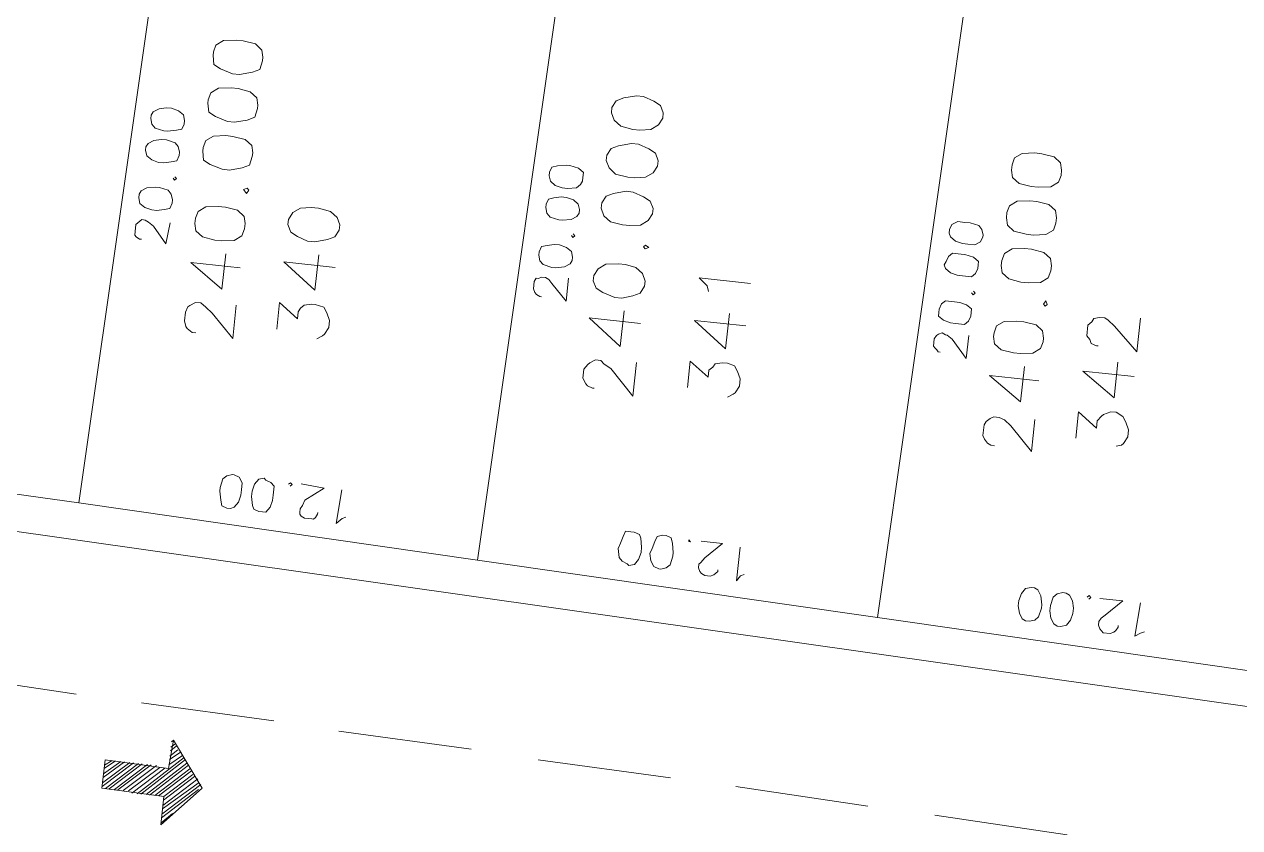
# Model space of a CAD drawing. Header units: metres. Extents: x -977055 to 805873, y -1033982 to 242021.
# Drawn here: x 2704.51 to 2740.82, y 879.1 to 903.1 of the extents above; entities that cross this region are included whole.
import ezdxf

# ---------------------------------------------------------------- set-up
doc = ezdxf.new("R2010")
doc.units = ezdxf.units.M
for name, color, linetype in [('PDF_acera', 7, 'Continuous'), ('PDF_areas por lote', 7, 'Continuous'), ('PDF_COTAS', 7, 'Continuous'), ('PDF_linea de centro', 7, 'Continuous'), ('PDF_LOTES', 7, 'Continuous'), ('PDF_No. lotes', 7, 'Continuous'), ('PDF_VIAS', 7, 'Continuous')]:
    doc.layers.add(name, color=color, linetype=linetype)

# ---------------------------------------------------------------- blocks, each defined once
blk = doc.blocks.new('CALLE')
at = {"layer": 'PDF_acera', "lineweight": 9}
blk.add_lwpolyline([(-111.724704, -292.584096), (-109.184544, -217.903392), (-107.787456, -216.633312), (-76.755168, -217.691712), (-75.442752, -219.046464), (-77.89824, -291.102336), (-78.787296, -291.06)], dxfattribs=at)
at = {"layer": 'PDF_areas por lote', "lineweight": 9}
for points in [[(-104.56992, -237.50496), (-104.56992, -237.420288), (-104.485248, -237.29328), (-104.442912, -237.250944), (-104.315904, -237.208608), (-104.104224, -237.208608), (-103.977216, -237.250944), (-103.93488, -237.29328), (-103.850208, -237.420288), (-103.850208, -237.547296), (-103.93488, -237.674304), (-104.061888, -237.843648), (-104.612256, -238.394016), (-103.807872, -238.394016)], [(-102.918816, -238.394016), (-102.918816, -237.208608), (-103.469184, -238.012992), (-102.622464, -238.012992)], [(-104.866272, -247.072896), (-104.866272, -247.03056), (-104.823936, -246.903552), (-104.7816, -246.861216), (-104.654592, -246.776544), (-104.442912, -246.776544), (-104.315904, -246.861216), (-104.273568, -246.903552), (-104.188896, -247.03056), (-104.188896, -247.157568), (-104.273568, -247.24224), (-104.35824, -247.411584), (-104.950944, -248.004288), (-104.14656, -248.004288)], [(-103.215168, -248.004288), (-103.215168, -246.776544), (-103.807872, -247.580928), (-102.961152, -247.580928)], [(-105.20496, -256.683168), (-105.20496, -256.598496), (-105.162624, -256.513824), (-105.077952, -256.429152), (-104.99328, -256.386816), (-104.739264, -256.386816), (-104.654592, -256.429152), (-104.56992, -256.513824), (-104.527584, -256.598496), (-104.527584, -256.725504), (-104.56992, -256.852512), (-104.696928, -257.021856), (-105.247296, -257.572224), (-104.485248, -257.572224)], [(-103.553856, -257.572224), (-103.553856, -256.386816), (-104.104224, -257.1912), (-103.257504, -257.1912)]]:
    blk.add_lwpolyline(points, dxfattribs=at)
for points in [[(-101.987424, -237.208608), (-102.156768, -237.250944), (-102.283776, -237.420288), (-102.326112, -237.71664), (-102.326112, -237.885984), (-102.283776, -238.182336), (-102.156768, -238.35168), (-101.987424, -238.394016), (-101.860416, -238.394016), (-101.691072, -238.35168), (-101.564064, -238.182336), (-101.521728, -237.885984), (-101.521728, -237.71664), (-101.564064, -237.420288), (-101.691072, -237.250944), (-101.860416, -237.208608)], [(-100.251648, -237.208608), (-100.463328, -237.250944), (-100.548, -237.420288), (-100.632672, -237.71664), (-100.632672, -237.885984), (-100.548, -238.182336), (-100.463328, -238.35168), (-100.251648, -238.394016), (-100.166976, -238.394016), (-99.997632, -238.35168), (-99.870624, -238.182336), (-99.828288, -237.885984), (-99.828288, -237.71664), (-99.870624, -237.420288), (-99.997632, -237.250944), (-100.166976, -237.208608)], [(-99.108576, -237.208608), (-99.320256, -237.250944), (-99.404928, -237.420288), (-99.4896, -237.71664), (-99.4896, -237.885984), (-99.404928, -238.182336), (-99.320256, -238.35168), (-99.108576, -238.394016), (-99.023904, -238.394016), (-98.85456, -238.35168), (-98.727552, -238.182336), (-98.685216, -237.885984), (-98.685216, -237.71664), (-98.727552, -237.420288), (-98.85456, -237.250944), (-99.023904, -237.208608)], [(-97.965504, -237.208608), (-98.177184, -237.250944), (-98.261856, -237.420288), (-98.346528, -237.71664), (-98.346528, -237.885984), (-98.261856, -238.182336), (-98.177184, -238.35168), (-97.965504, -238.394016), (-97.880832, -238.394016), (-97.711488, -238.35168), (-97.58448, -238.182336), (-97.542144, -237.885984), (-97.542144, -237.71664), (-97.58448, -237.420288), (-97.711488, -237.250944), (-97.880832, -237.208608)], [(-101.056032, -238.267008), (-101.140704, -238.35168), (-101.056032, -238.394016), (-101.013696, -238.35168)], [(-102.326112, -246.776544), (-102.495456, -246.861216), (-102.580128, -247.03056), (-102.6648, -247.326912), (-102.6648, -247.496256), (-102.580128, -247.750272), (-102.495456, -247.919616), (-102.326112, -248.004288), (-102.199104, -248.004288), (-102.02976, -247.919616), (-101.902752, -247.750272), (-101.860416, -247.496256), (-101.860416, -247.326912), (-101.902752, -247.03056), (-102.02976, -246.861216), (-102.199104, -246.776544)], [(-100.590336, -246.776544), (-100.75968, -246.861216), (-100.886688, -247.03056), (-100.929024, -247.326912), (-100.929024, -247.496256), (-100.886688, -247.750272), (-100.75968, -247.919616), (-100.590336, -248.004288), (-100.463328, -248.004288), (-100.293984, -247.919616), (-100.209312, -247.750272), (-100.12464, -247.496256), (-100.12464, -247.326912), (-100.209312, -247.03056), (-100.293984, -246.861216), (-100.463328, -246.776544)], [(-99.447264, -246.776544), (-99.616608, -246.861216), (-99.743616, -247.03056), (-99.785952, -247.326912), (-99.785952, -247.496256), (-99.743616, -247.750272), (-99.616608, -247.919616), (-99.447264, -248.004288), (-99.320256, -248.004288), (-99.150912, -247.919616), (-99.06624, -247.750272), (-98.981568, -247.496256), (-98.981568, -247.326912), (-99.06624, -247.03056), (-99.150912, -246.861216), (-99.320256, -246.776544)], [(-98.304192, -246.776544), (-98.473536, -246.861216), (-98.600544, -247.03056), (-98.64288, -247.326912), (-98.64288, -247.496256), (-98.600544, -247.750272), (-98.473536, -247.919616), (-98.304192, -248.004288), (-98.177184, -248.004288), (-98.00784, -247.919616), (-97.923168, -247.750272), (-97.838496, -247.496256), (-97.838496, -247.326912), (-97.923168, -247.03056), (-98.00784, -246.861216), (-98.177184, -246.776544)], [(-101.39472, -247.87728), (-101.437056, -247.919616), (-101.39472, -248.004288), (-101.352384, -247.919616)], [(-102.622464, -256.386816), (-102.791808, -256.429152), (-102.918816, -256.598496), (-102.961152, -256.894848), (-102.961152, -257.064192), (-102.918816, -257.360544), (-102.791808, -257.529888), (-102.622464, -257.572224), (-102.537792, -257.572224), (-102.368448, -257.529888), (-102.24144, -257.360544), (-102.199104, -257.064192), (-102.199104, -256.894848), (-102.24144, -256.598496), (-102.368448, -256.429152), (-102.537792, -256.386816)], [(-100.929024, -256.386816), (-101.098368, -256.429152), (-101.225376, -256.598496), (-101.267712, -256.894848), (-101.267712, -257.064192), (-101.225376, -257.360544), (-101.098368, -257.529888), (-100.929024, -257.572224), (-100.802016, -257.572224), (-100.632672, -257.529888), (-100.505664, -257.360544), (-100.463328, -257.064192), (-100.463328, -256.894848), (-100.505664, -256.598496), (-100.632672, -256.429152), (-100.802016, -256.386816)], [(-99.785952, -256.386816), (-99.955296, -256.429152), (-100.082304, -256.598496), (-100.12464, -256.894848), (-100.12464, -257.064192), (-100.082304, -257.360544), (-99.955296, -257.529888), (-99.785952, -257.572224), (-99.658944, -257.572224), (-99.4896, -257.529888), (-99.362592, -257.360544), (-99.320256, -257.064192), (-99.320256, -256.894848), (-99.362592, -256.598496), (-99.4896, -256.429152), (-99.658944, -256.386816)], [(-98.64288, -256.386816), (-98.812224, -256.429152), (-98.939232, -256.598496), (-98.981568, -256.894848), (-98.981568, -257.064192), (-98.939232, -257.360544), (-98.812224, -257.529888), (-98.64288, -257.572224), (-98.515872, -257.572224), (-98.346528, -257.529888), (-98.21952, -257.360544), (-98.177184, -257.064192), (-98.177184, -256.894848), (-98.21952, -256.598496), (-98.346528, -256.429152), (-98.515872, -256.386816)], [(-101.733408, -257.487552), (-101.775744, -257.529888), (-101.733408, -257.572224), (-101.648736, -257.529888)]]:
    blk.add_lwpolyline(points, close=True, dxfattribs=at)
at = {"layer": 'PDF_COTAS', "lineweight": 9}
for points in [[(-102.02976, -236.615904), (-102.537792, -236.573568), (-102.156768, -236.23488), (-102.072096, -236.107872), (-102.02976, -236.0232), (-102.02976, -235.938528), (-102.072096, -235.896192), (-102.114432, -235.853856), (-102.156768, -235.81152), (-102.326112, -235.81152), (-102.410784, -235.81152), (-102.45312, -235.853856), (-102.495456, -235.938528), (-102.495456, -235.980864), (-102.495456, -235.938528), (-102.45312, -235.853856), (-102.410784, -235.81152), (-102.326112, -235.81152), (-102.156768, -235.81152), (-102.114432, -235.853856), (-102.072096, -235.896192), (-102.02976, -235.938528), (-102.02976, -236.0232), (-102.072096, -236.107872), (-102.156768, -236.23488), (-102.537792, -236.573568)], [(-101.521728, -235.81152), (-101.648736, -235.853856), (-101.733408, -235.980864), (-101.775744, -236.150208), (-101.775744, -236.277216), (-101.733408, -236.44656), (-101.691072, -236.573568), (-101.564064, -236.615904), (-101.479392, -236.615904), (-101.352384, -236.573568), (-101.267712, -236.488896), (-101.225376, -236.277216), (-101.225376, -236.192544), (-101.267712, -235.980864), (-101.352384, -235.853856), (-101.437056, -235.81152)], [(-101.521728, -235.81152), (-101.648736, -235.853856), (-101.733408, -235.980864), (-101.775744, -236.150208), (-101.775744, -236.277216), (-101.733408, -236.44656), (-101.691072, -236.573568), (-101.564064, -236.615904), (-101.479392, -236.615904), (-101.352384, -236.573568), (-101.267712, -236.488896), (-101.225376, -236.277216), (-101.225376, -236.192544), (-101.267712, -235.980864), (-101.352384, -235.853856), (-101.437056, -235.81152)], [(-100.378656, -235.853856), (-100.505664, -235.896192), (-100.590336, -236.0232), (-100.632672, -236.192544), (-100.632672, -236.319552), (-100.590336, -236.488896), (-100.548, -236.615904), (-100.420992, -236.65824), (-100.33632, -236.65824), (-100.209312, -236.615904), (-100.12464, -236.531232), (-100.082304, -236.319552), (-100.082304, -236.192544), (-100.12464, -236.0232), (-100.209312, -235.896192), (-100.293984, -235.853856)], [(-100.378656, -235.853856), (-100.505664, -235.896192), (-100.590336, -236.0232), (-100.632672, -236.192544), (-100.632672, -236.319552), (-100.590336, -236.488896), (-100.548, -236.615904), (-100.420992, -236.65824), (-100.33632, -236.65824), (-100.209312, -236.615904), (-100.12464, -236.531232), (-100.082304, -236.319552), (-100.082304, -236.192544), (-100.12464, -236.0232), (-100.209312, -235.896192), (-100.293984, -235.853856)], [(-99.616608, -235.896192), (-99.743616, -235.938528), (-99.828288, -236.0232), (-99.870624, -236.23488), (-99.870624, -236.319552), (-99.828288, -236.531232), (-99.785952, -236.65824), (-99.658944, -236.700576), (-99.574272, -236.700576), (-99.447264, -236.65824), (-99.362592, -236.531232), (-99.320256, -236.361888), (-99.320256, -236.23488), (-99.362592, -236.065536), (-99.447264, -235.938528), (-99.531936, -235.896192)], [(-99.616608, -235.896192), (-99.743616, -235.938528), (-99.828288, -236.0232), (-99.870624, -236.23488), (-99.870624, -236.319552), (-99.828288, -236.531232), (-99.785952, -236.65824), (-99.658944, -236.700576), (-99.574272, -236.700576), (-99.447264, -236.65824), (-99.362592, -236.531232), (-99.320256, -236.361888), (-99.320256, -236.23488), (-99.362592, -236.065536), (-99.447264, -235.938528), (-99.531936, -235.896192)], [(-100.929024, -236.615904), (-100.97136, -236.65824), (-101.013696, -236.615904), (-100.97136, -236.573568), (-101.013696, -236.615904), (-100.97136, -236.65824)], [(-108.634176, -238.77504), (-108.59184, -238.859712), (-108.464832, -238.944384), (-108.295488, -238.98672), (-108.16848, -238.98672), (-107.999136, -238.98672), (-107.872128, -238.902048), (-107.829792, -238.77504), (-107.829792, -238.732704), (-107.872128, -238.605696), (-107.9568, -238.521024), (-108.16848, -238.478688), (-108.253152, -238.478688), (-108.464832, -238.521024), (-108.59184, -238.56336), (-108.634176, -238.690368)], [(-108.634176, -239.537088), (-108.634176, -239.62176), (-108.507168, -239.706432), (-108.337824, -239.748768), (-108.210816, -239.748768), (-107.999136, -239.748768), (-107.914464, -239.664096), (-107.872128, -239.537088), (-107.829792, -239.494752), (-107.872128, -239.367744), (-107.999136, -239.283072), (-108.16848, -239.240736), (-108.295488, -239.240736), (-108.507168, -239.283072), (-108.59184, -239.325408), (-108.634176, -239.452416)], [(-102.326112, -246.18384), (-102.87648, -246.18384), (-102.495456, -245.802816), (-102.410784, -245.718144), (-102.368448, -245.633472), (-102.368448, -245.5488), (-102.410784, -245.464128), (-102.410784, -245.421792), (-102.495456, -245.379456), (-102.6648, -245.379456), (-102.749472, -245.421792), (-102.791808, -245.464128), (-102.834144, -245.5488), (-102.834144, -245.591136), (-102.834144, -245.5488), (-102.791808, -245.464128), (-102.749472, -245.421792), (-102.6648, -245.379456), (-102.495456, -245.379456), (-102.410784, -245.421792), (-102.410784, -245.464128), (-102.368448, -245.5488), (-102.368448, -245.633472), (-102.410784, -245.718144), (-102.495456, -245.802816), (-102.87648, -246.18384)], [(-101.860416, -245.421792), (-101.987424, -245.464128), (-102.072096, -245.5488), (-102.114432, -245.76048), (-102.114432, -245.845152), (-102.072096, -246.056832), (-101.987424, -246.18384), (-101.902752, -246.226176), (-101.81808, -246.226176), (-101.691072, -246.18384), (-101.6064, -246.056832), (-101.564064, -245.887488), (-101.564064, -245.76048), (-101.6064, -245.591136), (-101.648736, -245.464128), (-101.775744, -245.421792)], [(-101.860416, -245.421792), (-101.987424, -245.464128), (-102.072096, -245.5488), (-102.114432, -245.76048), (-102.114432, -245.845152), (-102.072096, -246.056832), (-101.987424, -246.18384), (-101.902752, -246.226176), (-101.81808, -246.226176), (-101.691072, -246.18384), (-101.6064, -246.056832), (-101.564064, -245.887488), (-101.564064, -245.76048), (-101.6064, -245.591136), (-101.648736, -245.464128), (-101.775744, -245.421792)], [(-100.717344, -245.464128), (-100.844352, -245.506464), (-100.929024, -245.591136), (-100.97136, -245.802816), (-100.97136, -245.887488), (-100.929024, -246.099168), (-100.844352, -246.226176), (-100.75968, -246.268512), (-100.675008, -246.268512), (-100.548, -246.226176), (-100.463328, -246.099168), (-100.420992, -245.929824), (-100.420992, -245.802816), (-100.463328, -245.633472), (-100.505664, -245.506464), (-100.632672, -245.464128)], [(-100.717344, -245.464128), (-100.844352, -245.506464), (-100.929024, -245.591136), (-100.97136, -245.802816), (-100.97136, -245.887488), (-100.929024, -246.099168), (-100.844352, -246.226176), (-100.75968, -246.268512), (-100.675008, -246.268512), (-100.548, -246.226176), (-100.463328, -246.099168), (-100.420992, -245.929824), (-100.420992, -245.802816), (-100.463328, -245.633472), (-100.505664, -245.506464), (-100.632672, -245.464128)], [(-99.955296, -245.464128), (-100.082304, -245.506464), (-100.166976, -245.633472), (-100.209312, -245.802816), (-100.209312, -245.929824), (-100.166976, -246.141504), (-100.082304, -246.226176), (-99.997632, -246.268512), (-99.91296, -246.268512), (-99.785952, -246.268512), (-99.70128, -246.141504), (-99.658944, -245.929824), (-99.658944, -245.845152), (-99.70128, -245.633472), (-99.743616, -245.506464), (-99.870624, -245.464128)], [(-99.955296, -245.464128), (-100.082304, -245.506464), (-100.166976, -245.633472), (-100.209312, -245.802816), (-100.209312, -245.929824), (-100.166976, -246.141504), (-100.082304, -246.226176), (-99.997632, -246.268512), (-99.91296, -246.268512), (-99.785952, -246.268512), (-99.70128, -246.141504), (-99.658944, -245.929824), (-99.658944, -245.845152), (-99.70128, -245.633472), (-99.743616, -245.506464), (-99.870624, -245.464128)], [(-101.267712, -246.18384), (-101.310048, -246.226176), (-101.352384, -246.18384), (-101.310048, -246.141504), (-101.352384, -246.18384), (-101.310048, -246.226176)], [(-108.972864, -248.342976), (-108.930528, -248.469984), (-108.80352, -248.554656), (-108.634176, -248.596992), (-108.507168, -248.596992), (-108.295488, -248.554656), (-108.210816, -248.51232), (-108.16848, -248.385312), (-108.16848, -248.30064), (-108.16848, -248.173632), (-108.295488, -248.131296), (-108.464832, -248.08896), (-108.59184, -248.046624), (-108.80352, -248.08896), (-108.888192, -248.173632), (-108.930528, -248.30064)], [(-108.972864, -249.105024), (-108.930528, -249.232032), (-108.845856, -249.316704), (-108.634176, -249.35904), (-108.549504, -249.35904), (-108.337824, -249.316704), (-108.210816, -249.274368), (-108.16848, -249.14736), (-108.16848, -249.062688), (-108.210816, -248.93568), (-108.337824, -248.893344), (-108.507168, -248.851008), (-108.634176, -248.808672), (-108.80352, -248.851008), (-108.930528, -248.93568), (-108.972864, -249.062688)], [(-108.253152, -249.697728), (-108.253152, -249.740064), (-108.210816, -249.697728)], [(-102.6648, -255.794112), (-103.215168, -255.794112), (-102.791808, -255.413088), (-102.707136, -255.28608), (-102.707136, -255.243744), (-102.6648, -255.159072), (-102.707136, -255.0744), (-102.749472, -255.032064), (-102.834144, -254.989728), (-103.003488, -254.989728), (-103.045824, -255.032064), (-103.08816, -255.0744), (-103.130496, -255.116736), (-103.130496, -255.159072), (-103.130496, -255.116736), (-103.08816, -255.0744), (-103.045824, -255.032064), (-103.003488, -254.989728), (-102.834144, -254.989728), (-102.749472, -255.032064), (-102.707136, -255.0744), (-102.6648, -255.159072), (-102.707136, -255.243744), (-102.707136, -255.28608), (-102.791808, -255.413088), (-103.215168, -255.794112)], [(-102.199104, -255.032064), (-102.283776, -255.032064), (-102.368448, -255.159072), (-102.410784, -255.328416), (-102.410784, -255.455424), (-102.410784, -255.667104), (-102.326112, -255.751776), (-102.199104, -255.794112), (-102.114432, -255.794112), (-102.02976, -255.794112), (-101.945088, -255.667104), (-101.902752, -255.49776), (-101.902752, -255.370752), (-101.902752, -255.159072), (-101.987424, -255.0744), (-102.114432, -255.032064)], [(-102.199104, -255.032064), (-102.283776, -255.032064), (-102.368448, -255.159072), (-102.410784, -255.328416), (-102.410784, -255.455424), (-102.410784, -255.667104), (-102.326112, -255.751776), (-102.199104, -255.794112), (-102.114432, -255.794112), (-102.02976, -255.794112), (-101.945088, -255.667104), (-101.902752, -255.49776), (-101.902752, -255.370752), (-101.902752, -255.159072), (-101.987424, -255.0744), (-102.114432, -255.032064)], [(-101.056032, -255.032064), (-101.140704, -255.0744), (-101.225376, -255.201408), (-101.267712, -255.370752), (-101.267712, -255.49776), (-101.267712, -255.70944), (-101.18304, -255.794112), (-101.056032, -255.836448), (-100.97136, -255.836448), (-100.886688, -255.836448), (-100.802016, -255.70944), (-100.75968, -255.49776), (-100.75968, -255.413088), (-100.75968, -255.201408), (-100.844352, -255.116736), (-100.97136, -255.0744)], [(-101.056032, -255.032064), (-101.140704, -255.0744), (-101.225376, -255.201408), (-101.267712, -255.370752), (-101.267712, -255.49776), (-101.267712, -255.70944), (-101.18304, -255.794112), (-101.056032, -255.836448), (-100.97136, -255.836448), (-100.886688, -255.836448), (-100.802016, -255.70944), (-100.75968, -255.49776), (-100.75968, -255.413088), (-100.75968, -255.201408), (-100.844352, -255.116736), (-100.97136, -255.0744)], [(-100.293984, -255.0744), (-100.378656, -255.116736), (-100.463328, -255.243744), (-100.505664, -255.413088), (-100.505664, -255.540096), (-100.505664, -255.70944), (-100.420992, -255.836448), (-100.293984, -255.878784), (-100.251648, -255.878784), (-100.12464, -255.836448), (-100.039968, -255.751776), (-99.997632, -255.540096), (-99.997632, -255.413088), (-99.997632, -255.243744), (-100.082304, -255.116736), (-100.209312, -255.0744)], [(-100.293984, -255.0744), (-100.378656, -255.116736), (-100.463328, -255.243744), (-100.505664, -255.413088), (-100.505664, -255.540096), (-100.505664, -255.70944), (-100.420992, -255.836448), (-100.293984, -255.878784), (-100.251648, -255.878784), (-100.12464, -255.836448), (-100.039968, -255.751776), (-99.997632, -255.540096), (-99.997632, -255.413088), (-99.997632, -255.243744), (-100.082304, -255.116736), (-100.209312, -255.0744)], [(-101.6064, -255.794112), (-101.648736, -255.836448), (-101.691072, -255.794112), (-101.648736, -255.751776), (-101.691072, -255.794112), (-101.648736, -255.836448)], [(-109.269216, -257.953248), (-109.22688, -258.080256), (-109.142208, -258.164928), (-108.930528, -258.207264), (-108.845856, -258.207264), (-108.634176, -258.164928), (-108.507168, -258.080256), (-108.464832, -257.995584), (-108.464832, -257.910912), (-108.507168, -257.783904), (-108.634176, -257.699232), (-108.80352, -257.656896), (-108.930528, -257.656896), (-109.099872, -257.699232), (-109.22688, -257.783904), (-109.269216, -257.868576)], [(-109.311552, -258.715296), (-109.269216, -258.842304), (-109.142208, -258.926976), (-108.972864, -258.969312), (-108.845856, -258.969312), (-108.676512, -258.926976), (-108.549504, -258.842304), (-108.507168, -258.757632), (-108.507168, -258.67296), (-108.549504, -258.545952), (-108.634176, -258.46128), (-108.845856, -258.418944), (-108.972864, -258.418944), (-109.142208, -258.46128), (-109.269216, -258.545952), (-109.311552, -258.630624)]]:
    blk.add_lwpolyline(points, close=True, dxfattribs=at)
for points in [[(-107.9568, -240.129792), (-107.914464, -240.172128), (-107.872128, -240.129792), (-107.914464, -240.087456)], [(-108.507168, -240.849504), (-108.549504, -240.849504), (-108.634176, -240.807168), (-108.676512, -240.764832), (-108.676512, -240.722496), (-108.676512, -240.553152), (-108.634176, -240.46848), (-108.59184, -240.426144), (-108.549504, -240.426144), (-108.464832, -240.426144), (-108.38016, -240.46848), (-108.253152, -240.510816), (-107.914464, -240.934176), (-107.872128, -240.383808)], [(-108.549504, -241.52688), (-108.59184, -241.442208), (-108.718848, -241.3152), (-107.914464, -241.357536)], [(-108.845856, -250.459776), (-108.888192, -250.459776), (-108.930528, -250.41744), (-108.972864, -250.375104), (-109.0152, -250.290432), (-109.0152, -250.163424), (-108.972864, -250.078752), (-108.930528, -250.036416), (-108.845856, -249.99408), (-108.761184, -249.99408), (-108.718848, -250.036416), (-108.59184, -250.121088), (-108.210816, -250.502112), (-108.210816, -249.99408)], [(-108.888192, -251.094816), (-108.930528, -251.010144), (-109.057536, -250.925472), (-108.253152, -250.925472)], [(-108.59184, -259.308), (-108.549504, -259.350336), (-108.507168, -259.308), (-108.549504, -259.265664)], [(-109.142208, -260.070048), (-109.184544, -260.070048), (-109.269216, -260.027712), (-109.311552, -259.985376), (-109.353888, -259.900704), (-109.353888, -259.73136), (-109.311552, -259.689024), (-109.269216, -259.646688), (-109.184544, -259.604352), (-109.099872, -259.604352), (-109.0152, -259.646688), (-108.930528, -259.73136), (-108.549504, -260.112384), (-108.549504, -259.562016)], [(-109.22688, -260.705088), (-109.269216, -260.620416), (-109.353888, -260.493408), (-108.549504, -260.535744)]]:
    blk.add_lwpolyline(points, dxfattribs=at)
at = {"layer": 'PDF_linea de centro', "lineweight": 9}
for points in [[(-113.291136, -232.42464), (-113.418144, -235.59984)], [(-113.46048, -237.166272), (-113.545152, -240.341472)], [(-113.629824, -241.907904), (-113.714496, -245.083104)], [(-113.799168, -246.691872), (-113.88384, -249.867072)], [(-113.926176, -251.433504), (-114.053184, -254.608704)], [(-114.09552, -256.217472), (-114.222528, -259.392672)]]:
    blk.add_lwpolyline(points, dxfattribs=at)
at = {"layer": 'PDF_LOTES', "lineweight": 20}
for points in [[(-108.59184, -225.566208), (-108.888192, -235.17648), (-92.92752, -235.726848), (-92.588832, -226.116576)], [(-108.888192, -235.17648), (-109.22688, -244.744416), (-93.223872, -245.294784), (-92.92752, -235.726848)], [(-109.22688, -244.744416), (-109.565568, -254.354688), (-93.56256, -254.905056), (-93.223872, -245.294784)], [(-109.565568, -254.354688), (-109.904256, -263.96496), (-93.901248, -264.515328), (-93.56256, -254.905056)]]:
    blk.add_lwpolyline(points, close=True, dxfattribs=at)
at = {"layer": 'PDF_No. lotes', "lineweight": 20}
for points in [[(-104.273568, -239.41008), (-103.638528, -239.41008), (-103.977216, -239.875776), (-103.807872, -239.875776), (-103.7232, -239.918112), (-103.638528, -240.002784), (-103.596192, -240.172128), (-103.596192, -240.2568), (-103.638528, -240.46848), (-103.765536, -240.553152), (-103.93488, -240.637824), (-104.104224, -240.637824), (-104.273568, -240.553152), (-104.315904, -240.510816), (-104.400576, -240.383808)], [(-102.6648, -240.637824), (-102.6648, -239.41008), (-103.257504, -240.214464), (-102.410784, -240.214464)], [(-104.612256, -249.274368), (-103.977216, -249.274368), (-104.315904, -249.740064), (-104.14656, -249.740064), (-104.061888, -249.824736), (-103.977216, -249.867072), (-103.93488, -250.036416), (-103.93488, -250.163424), (-103.977216, -250.332768), (-104.104224, -250.41744), (-104.273568, -250.502112), (-104.442912, -250.502112), (-104.612256, -250.41744), (-104.654592, -250.375104), (-104.739264, -250.248096)], [(-103.003488, -250.502112), (-103.003488, -249.274368), (-103.596192, -250.078752), (-102.749472, -250.078752)], [(-102.283776, -249.528384), (-102.156768, -249.486048), (-101.987424, -249.274368), (-101.987424, -250.502112)], [(-104.823936, -258.588288), (-104.188896, -258.588288), (-104.527584, -259.053984), (-104.35824, -259.053984), (-104.231232, -259.138656), (-104.188896, -259.180992), (-104.104224, -259.350336), (-104.104224, -259.477344), (-104.188896, -259.646688), (-104.315904, -259.73136), (-104.485248, -259.816032), (-104.654592, -259.816032), (-104.823936, -259.73136), (-104.866272, -259.689024), (-104.908608, -259.562016)], [(-103.215168, -259.816032), (-103.215168, -258.588288), (-103.765536, -259.392672), (-102.918816, -259.392672)], [(-102.580128, -258.88464), (-102.580128, -258.842304), (-102.537792, -258.715296), (-102.45312, -258.67296), (-102.368448, -258.588288), (-102.114432, -258.588288), (-102.02976, -258.67296), (-101.945088, -258.715296), (-101.902752, -258.842304), (-101.902752, -258.969312), (-101.945088, -259.053984), (-102.072096, -259.223328), (-102.622464, -259.816032), (-101.81808, -259.816032)]]:
    blk.add_lwpolyline(points, dxfattribs=at)
blk.add_lwpolyline([(-101.775744, -239.41008), (-101.945088, -239.494752), (-102.02976, -239.664096), (-102.114432, -239.918112), (-102.114432, -240.087456), (-102.02976, -240.383808), (-101.945088, -240.553152), (-101.775744, -240.637824), (-101.648736, -240.637824), (-101.479392, -240.553152), (-101.352384, -240.383808), (-101.310048, -240.087456), (-101.310048, -239.918112), (-101.352384, -239.664096), (-101.479392, -239.494752), (-101.648736, -239.41008)], close=True, dxfattribs=at)
at = {"layer": 'PDF_VIAS', "lineweight": 20}
blk.add_lwpolyline([(-114.264864, -238.012992), (-114.94224, -237.970656), (-114.899904, -236.44656), (-115.57728, -236.44656), (-115.619616, -237.92832), (-116.296992, -237.92832), (-115.323264, -238.817376)], close=True, dxfattribs=at)
at = {"layer": 'PDF_VIAS', "lineweight": 9}
for points in [[(-115.534944, -236.44656), (-114.899904, -237.123936)], [(-115.450272, -236.44656), (-114.899904, -237.039264)], [(-115.323264, -236.44656), (-114.899904, -236.912256)], [(-115.238592, -236.44656), (-114.899904, -236.827584)], [(-115.111584, -236.44656), (-114.899904, -236.700576)], [(-115.026912, -236.44656), (-114.899904, -236.615904)], [(-114.899904, -236.44656), (-114.899904, -236.488896)], [(-115.57728, -236.531232), (-114.899904, -237.250944)], [(-115.57728, -236.615904), (-114.899904, -237.335616)], [(-115.57728, -236.742912), (-114.899904, -237.462624)], [(-115.57728, -236.827584), (-114.899904, -237.547296)], [(-115.57728, -236.954592), (-114.899904, -237.674304)], [(-115.57728, -237.0816), (-114.94224, -237.758976)], [(-115.619616, -237.166272), (-114.94224, -237.885984)], [(-115.619616, -237.29328), (-114.645888, -238.309344)], [(-115.619616, -237.377952), (-114.688224, -238.35168)], [(-115.619616, -237.50496), (-114.772896, -238.394016)], [(-115.619616, -237.589632), (-114.815232, -238.436352)], [(-116.254656, -237.92832), (-116.00064, -238.182336)], [(-116.127648, -237.92832), (-115.3656, -238.732704)], [(-116.042976, -237.92832), (-115.238592, -238.77504)], [(-115.915968, -237.92832), (-115.196256, -238.732704)], [(-115.831296, -237.92832), (-115.111584, -238.690368)], [(-115.704288, -237.92832), (-115.069248, -238.605696)], [(-115.619616, -237.71664), (-114.899904, -238.478688)], [(-115.619616, -237.801312), (-114.94224, -238.521024)], [(-115.619616, -237.92832), (-115.026912, -238.56336)], [(-114.857568, -237.970656), (-114.603552, -238.267008)], [(-114.73056, -237.970656), (-114.51888, -238.224672)], [(-114.645888, -237.970656), (-114.476544, -238.14)], [(-114.51888, -237.970656), (-114.391872, -238.097664)], [(-114.434208, -237.970656), (-114.349536, -238.055328)], [(-114.3072, -237.970656), (-114.264864, -238.012992)]]:
    blk.add_lwpolyline(points, dxfattribs=at)

msp = doc.modelspace()

# ---------------------------------------------------------------- block references
at = {"xscale": 1.255773352820658, "yscale": 1.255773352820658, "zscale": 1.255773352820658, "rotation": 83.85573648860341}
msp.add_blockref('CALLE', (2427.15058, 1056.36283, 1015.371), dxfattribs=at)

doc.saveas('drawing.dxf')
